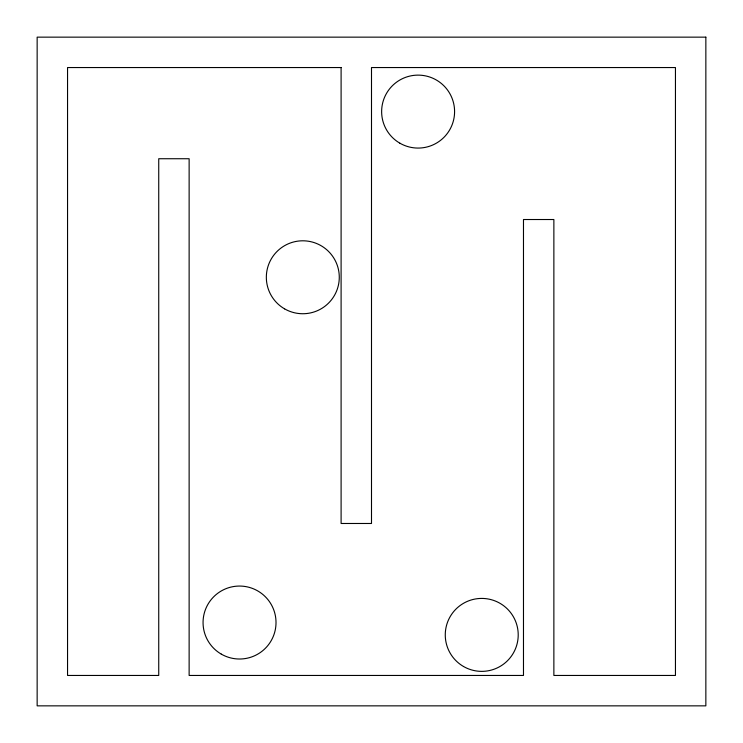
<?xml version="1.0" encoding="UTF-8"?>
<svg xmlns="http://www.w3.org/2000/svg" width="743" height="743" viewBox="0 0 743 743"><rect width="100%" height="100%" fill="white"/><g stroke="black" fill="none" stroke-linecap="round" stroke-linejoin="round"><path stroke-width="1.11" d="M705.85 37.15L37.15 37.15L37.15 705.85L705.85 705.85L705.85 37.15M341.102 67.548L67.548 67.548L67.548 675.452L158.733 675.452L158.733 158.733L189.131 158.733L189.131 675.452L523.481 675.452L523.481 219.519L553.869 219.519L553.869 675.452L675.452 675.452L675.452 67.548L371.5 67.548L371.5 523.481L341.102 523.481L341.102 67.548M221.303 654.128A36.472 36.472 0 0 0 276.015 622.541A36.472 36.472 0 0 0 221.303 590.945A36.472 36.472 0 0 0 221.303 654.128M399.873 143.185A36.472 36.472 0 0 0 454.586 111.599A36.472 36.472 0 0 0 399.873 80.012A36.472 36.472 0 0 0 399.873 143.185M284.578 308.856A36.472 36.472 0 0 0 339.282 277.269A36.472 36.472 0 0 0 284.578 245.682A36.472 36.472 0 0 0 284.578 308.856M463.502 666.48A36.472 36.472 0 0 0 518.215 634.894A36.472 36.472 0 0 0 463.502 603.307A36.472 36.472 0 0 0 463.502 666.48"/></g></svg>
